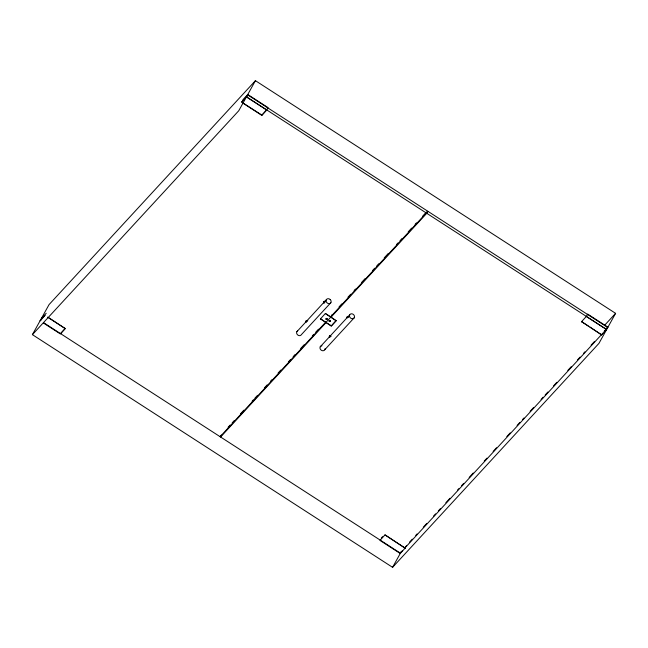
<?xml version="1.0" encoding="UTF-8"?>
<svg xmlns="http://www.w3.org/2000/svg" width="648" height="648" viewBox="0 0 648 648"><rect width="100%" height="100%" fill="white"/><g stroke="black" fill="none" stroke-linecap="round" stroke-linejoin="round"><path stroke-width="0.97" d="M32.4 334.651L49.062 304.601L255.425 80.676L615.6 313.349L598.938 343.399L392.575 567.324L32.4 334.651L238.764 110.735L255.425 80.676M40.5 320.663L41.61 318.662M46.202 313.292L41.383 318.516M43.44 323.012L60.321 333.914L65.237 328.585L48.462 317.48M242.846 99.833L247.763 94.503L268.021 107.592L266.684 109.998L261.776 115.328L242.36 102.789M246.661 96.957L247.779 94.956M261.776 115.328L266.701 109.901M43.886 322.858L220.134 436.712L220.879 435.375M382.725 541.736L220.587 437.003L221.697 434.994M332.157 315.139L331.039 317.156L336.142 320.728L331.225 326.057L320.46 318.824L325.669 322.194M330.585 316.864L325.369 313.494L336.142 320.728M332.043 314.79L330.699 317.212L325.79 322.542M331.225 326.057L336.255 320.525M330.861 317.342L426.757 213.297L427.866 211.289L607.727 327.483M385.001 534.875L405.154 548.168L385.001 534.875L379.979 540.408L400.237 553.497L405.267 547.965M392.575 567.324L401.396 551.408M426.757 213.297L606.617 329.484L601.692 334.911L581.54 321.619L588.295 325.985M601.692 334.911L589.98 327.07M607.5 327.337L604.333 331.565M326.3 318.573C328.892 318.808 324.583 320.606 326.414 318.371C328.252 318.022 326.519 320.509 325.985 318.84M329.144 320.865L330.075 321.376M329.459 320.606L330.399 321.116M40.273 320.517L45.085 315.293L40.063 320.825M60.531 333.607L65.351 328.382M296.865 331.695L326.341 299.708M330.877 302.64L301.401 334.627A2.714 2.284 42.7 0 1 297.537 334.805A2.714 2.284 42.7 0 1 297.57 330.966M320.347 319.027L325.369 313.494M228.096 427.275L230.153 425.048M232.203 422.812L234.26 420.584M240.424 413.894L243.851 410.176M252.072 401.258L253.441 399.776M254.81 398.285L257.548 395.312M264.4 387.885L267.138 384.912M270.564 381.194L271.933 379.712M278.097 373.021L280.835 370.049M288.368 361.868L290.426 359.64M293.163 356.667L295.221 354.44M300.696 348.494L304.123 344.776M312.344 335.858L313.713 334.376M315.77 332.141L318.508 329.168M339.058 306.877L341.796 303.904M347.96 297.213L350.698 294.241M354.124 290.523L355.493 289.04M361.657 282.35L365.083 278.632M372.616 270.459L374.674 268.223M376.731 265.996L378.78 263.768M384.264 257.823L388.371 253.36M396.592 244.442L397.961 242.96M400.019 240.732L402.068 238.496M408.232 231.806L411.658 228.096M415.085 224.378L416.453 222.888M422.618 216.205L425.355 213.233M220.134 436.712L325.806 322.032M330.415 317.05L427.866 211.289M220.587 437.003L326.066 322.55M320.242 346.802L349.726 314.815M324.778 349.726L354.254 317.739M381.299 538.099L382.539 536.674M581.426 321.821L586.359 316.394M604.633 325.247L615.6 313.349M409.552 542.125L412.29 539.152M415.716 535.434L417.085 533.944M423.249 527.253L426.676 523.544M433.528 516.108L435.586 513.88M438.323 510.908L440.373 508.68M445.856 502.735L449.963 498.272M457.496 490.099L458.873 488.608M461.611 485.635L463.668 483.408M469.144 477.463L473.251 473M484.21 461.109L486.956 458.136M493.12 451.454L496.538 447.736M506.817 436.582L510.243 432.872M517.088 425.436L519.826 422.464M522.572 419.491L523.94 418.009M530.105 411.318L533.531 407.6M541.064 399.427L543.121 397.192M545.17 394.964L547.908 391.991M553.392 386.046L556.818 382.328M567.778 370.437L571.196 366.728M577.368 360.037L580.106 357.064M583.532 353.346L584.901 351.856M591.065 345.173L594.491 341.456M404.571 547.916L406.482 545.762M604.114 331.395L607.937 327.175L587.679 314.086L586.343 316.491L606.601 329.581M400.221 553.044L402.278 550.816M404.336 548.581L602.964 333.056M329.403 320.865L330.083 321.303M247.552 94.811L427.413 210.997L426.303 213.006L246.443 96.811L241.518 102.238L246.426 96.908L266.684 109.998M243.316 103.129L261.881 115.125M326.122 322.485L330.593 325.377M47.507 317.131L65.237 328.585M383.276 542.093L393.692 548.824M394.292 549.212L400.448 553.19M326.187 318.848L326.859 319.294M347.506 317.876A1.353 0.713 29 0 1 347.717 317.188M347.952 317.139A1.353 0.713 29 0 1 348.235 317.147M346.98 317.65A1.879 0.988 29 0 1 348.648 316.945M325.037 348.705A2.714 2.284 42.7 0 1 322.672 350.738A2.714 2.284 42.7 0 1 320.007 348.195A2.714 2.284 42.7 0 1 321.967 345.773M347.198 317.253A1.879 0.988 29 0 1 348.875 316.54M329.621 337.406A1.912 1.004 29 0 1 329.419 336.166A1.912 1.004 29 0 1 330.99 336.118M329.516 335.956A1.879 0.988 29 0 1 330.448 335.567M329.962 337.308A1.353 0.713 29 0 1 330.861 336.409M306.245 322.307A1.912 1.004 29 0 1 306.042 321.06A1.912 1.004 29 0 1 307.614 321.019M306.366 321.74A1.353 0.713 29 0 1 306.885 321.23M306.131 321.343A1.879 0.988 29 0 1 307.808 320.63M324.275 303.013A1.353 0.713 29 0 1 324.34 302.081M324.575 302.033A1.353 0.713 29 0 1 324.859 302.041M323.822 302.146A1.879 0.988 29 0 1 324.761 301.271A1.912 1.004 29 0 1 325.507 301.442M323.935 303.11A1.912 1.004 29 0 1 323.725 301.871A1.912 1.004 29 0 1 325.296 301.822M329.071 321.019C330.124 323.158 331.007 318.703 329.071 321.019M330.205 299.53L329.192 298.882A2.714 2.284 42.7 0 0 326.106 301.101A2.714 2.284 42.7 0 0 329.856 303.515A2.714 2.284 42.7 0 0 330.205 299.53M349.491 316.2A2.714 2.284 42.7 0 0 353.549 318.468A2.714 2.284 42.7 0 0 352.933 314.15A2.714 2.284 42.7 0 0 349.491 316.2"/></g></svg>
